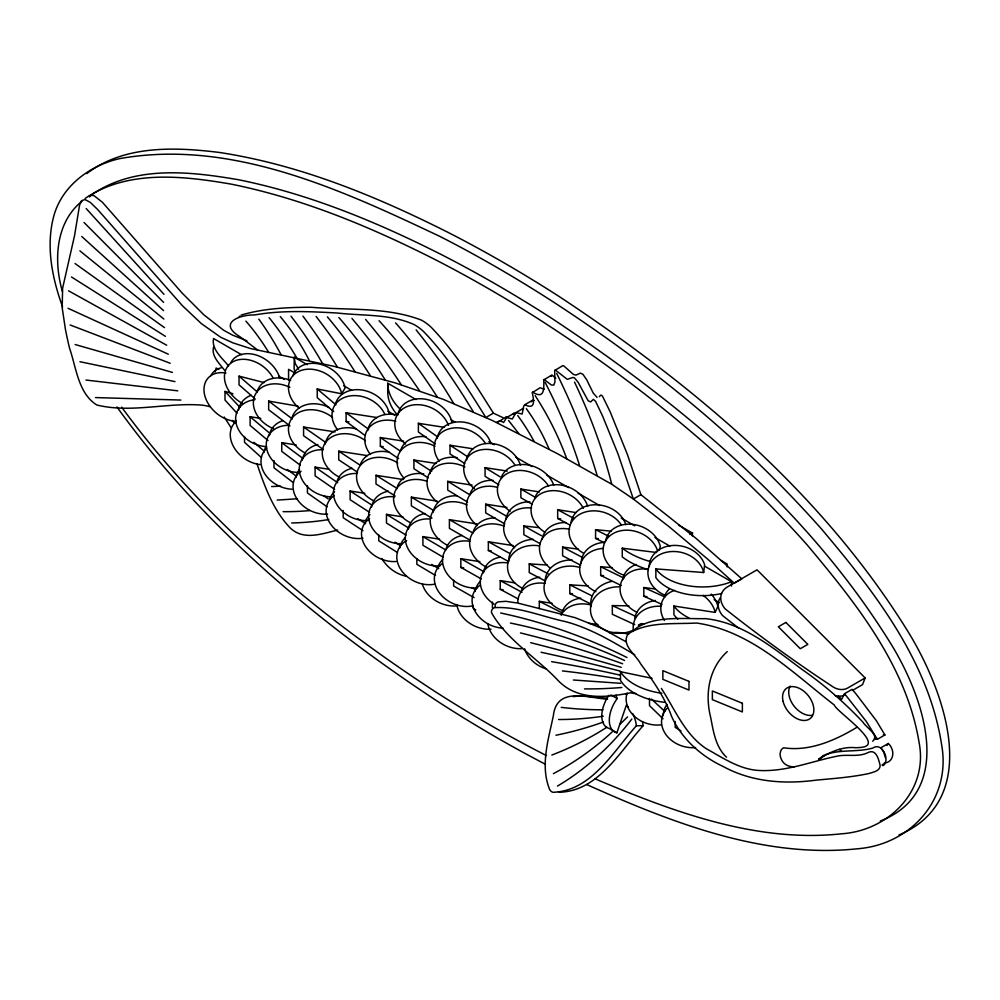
<?xml version="1.0" encoding="UTF-8"?>
<svg xmlns="http://www.w3.org/2000/svg" width="1000" height="1000" viewBox="0 0 1000 1000"><rect width="100%" height="100%" fill="white"/><g stroke="black" fill="none" stroke-linecap="round" stroke-linejoin="round"><path stroke-width="1.5" d="M215.125 372.013L216.15 367.975L218.837 369.525M721.612 593.5A50.587 29.213 0 0 1 655.863 577.6L655.863 568.9L703.65 572.513L704.638 564.738A28.4 22.988 12.8 0 0 673.763 545.425A28.4 22.988 12.8 0 0 649.287 566.562M627.087 693.162L626.375 696.062A28.4 22.875 16 0 0 661.4 724.825M551.112 376.312L552.238 375.25L555.812 378.312M608.888 695.312A25.375 14.65 -60 0 0 609.35 728.462L616.888 732.812L626.388 705.037L628.425 707.163M658.962 550.3L660.325 546.688L659.938 544.987A28.4 22.65 20.7 0 0 631.325 524.25A28.4 22.65 20.7 0 0 605.625 541.125M865.15 677.938L847.463 688.138A12.212 9.05 21.2 0 1 832.962 686.85L816.85 676.125A1246.038 922.738 21.2 0 1 725.062 608.812A21.888 16.213 21.2 0 1 727.45 586.912L757.025 569.837L865.15 677.938L862.562 684.6L852.463 690.438M307.2 364.663L294.262 357.2L295.2 363.55L298.65 369.225M213.538 347.225C211.125 356.087 219.65 363.65 224.425 370.15M531.25 401.825L532.312 400.375L534.05 400.487M472.938 532.987L449.412 519.663L449.412 528.362L469.588 539.925M677.875 619.138A55.912 32.275 0 0 1 673.913 614.725L673.913 606.025L715.1 612.4L717.85 606.462L717.463 604.75A28.4 22.4 24.9 0 0 711.188 594.113M874.237 738.988L877.387 739.312L884.925 734.963L876.388 720.738L855.825 693.675L852.087 689.35L844.562 693.688L841.625 699.287L838.325 696M544.237 389.162L540.075 387.75L532.212 392.675C533.925 400.163 535.788 410.213 524.788 404.725L523.725 406.175L522.163 414.062L515.988 412.587L512.312 418.975L506.613 417.55L503.6 422.525C498.65 418.387 491.575 426.337 503 418.988M333.7 411.688L317.225 397.65L317.225 388.963L341.65 393.787L345.1 387.975L344.725 386.25A28.4 21.938 30.7 0 0 318.775 363.925A28.4 21.938 30.7 0 0 292.825 375.988M522.3 409.625L523.513 408.237L515.988 412.587M513.225 414.15L514.15 413.2L515.612 413.488M886.9 745.55L888.312 743.475C894.9 749.4 894.825 762.038 884.137 763.175M599.312 396.675L600.913 395.012L602.438 396.062L610.138 411.75L627.513 454.775L640.888 494.675L696.275 538.562L741.838 578.875L734.3 583.225L707.2 558.713L669.425 526.975L633.362 499.025L611.737 484.237L557.45 453.688L492.225 420.438L443.263 399.338L395.213 382.9L334 366.325L250.463 348.525L232.8 342.825L220.613 337.212L201.4 323.638L182.4 305.688L97.65 209.513L90.2 202.3L84.975 199.562L81.525 200.7L79.562 205.188L74.562 235.588L62.625 288.163L62.188 307.8L65.45 329.475A329.963 190.5 60 0 0 69.5 348.075C76.225 367.25 78.15 393.45 96.85 405.012C131.438 413.45 167.2 402.25 202.237 405.15A89.3 51.55 60 0 1 209.688 406.662M632.95 630.837C651.112 614.975 682.987 619.087 705.713 618.65C743.55 622.837 773.35 648.263 802.812 670C824.7 685.225 844.8 702.85 863.062 722.288C865.775 727.225 880.188 735.7 872.625 741.237M642.463 721.725A31.625 24.438 89.5 0 1 643.162 725.688L636.413 725.75C613.312 751.388 591.5 791 553.025 792.3A6.763 5.225 89.5 0 1 549.712 789.638C539.938 765.962 548.387 739.613 553.35 715.763C556.625 686.012 588.3 698.1 607.562 699.2M643.162 725.688C620.075 751.325 598.25 790.938 559.775 792.237A6.763 5.225 89.5 0 1 558.462 791.7M727.225 651.625C709.05 668.162 704.8 693.438 710.512 716.663C713.363 730.812 715.325 746.862 726.525 757.2M238.975 317.162L239.913 316.038M882.987 765.7C890.662 760.925 882.35 741.5 872.95 748C857.562 752.513 840.775 749.087 825.325 754.7L818.6 759.475C829.2 752.3 842.038 746.388 855.2 747.688A77.613 51.675 50.9 0 0 861.325 747.362C886.562 744.825 835.575 711.012 834.35 705.062C792.312 672.537 751.35 630.825 696.513 623.025C673.95 624.35 647.887 621.225 628.15 633.913C620.662 644.987 636.138 654.9 640.662 663.863C652.675 680.238 664.562 697.025 671.55 716.263C681.7 738.962 701.237 756.3 723.55 766.688C751.912 782.125 784.788 784.375 816.25 780.125C833.763 778.525 851.388 777.225 868.625 773.587C872.8 772.225 879.75 771.3 880.188 765.8C878.888 760.3 876.513 748.863 868.562 752.312C859.35 757.262 848.763 754.35 838.888 755.812C812.325 760.938 786.95 771.875 759.175 770.487C739.525 769.5 722.812 757.825 706.125 748.6C684.725 734.35 674.875 709.262 661.375 688.413M551.688 375.163L543.787 379.888C543.913 389.075 544.6 399.688 532.537 392.1M613.425 730.65L610.275 733.713A381.138 294.6 89.5 0 1 553.362 773.662M619.725 724.5L627.562 716.912M597.05 397.413L593.25 393.088L586.65 379.688L582.913 374.288L580.363 373.113L576.025 375.1L573.462 374.438L563.775 365.913L562.788 365.625L554.663 370.513L554.938 381.912L553.812 385.087L551.362 385.012L544.15 379.513M86.75 173.6C124.113 144.938 174.963 146.975 219.325 152.45C299.637 164.688 375.65 195.975 447.837 232.275A1377.637 795.387 60 0 1 559.688 296.85C694.1 385.688 821.812 492.638 907.525 630.825C943.462 688.662 984.7 798.625 899.05 834.925M81.975 201.262C55.388 222.575 53.537 261.025 62.413 291.5M89.513 196.912L91.662 195M818.6 759.475L823.737 755.3M89.062 196.35L91.175 195.188L94.038 195.675L102.375 202.225L182.237 293.175L203.938 314.913L223.588 330.2L232.463 335.087L246.938 340.838M882.062 765.013L883.25 764.137M85.2 198.4C127.8 169.45 183.15 175.863 231.163 184.125C302.013 198.438 369.338 226.363 433.65 258.825A1356.3 783.062 60 0 1 543.763 322.413C640.487 385.2 730.763 458.825 807.412 545.212C855.8 602.962 906.637 666.125 919.112 742.625C928.538 791.125 888.312 830.662 841.7 833.787C757.2 842.962 674.525 812.237 597.925 780.037L595.087 778.737M92.737 194.05C135.338 165.1 190.688 171.513 238.688 179.775C309.538 194.1 376.875 222.013 441.175 254.488A1356.3 783.062 60 0 1 551.3 318.062C681.663 404.325 806.038 507.638 889.5 641.587C921.888 692.812 958.35 790.588 880.275 821.062M508.425 417.25L506.112 416.763L504.263 418.263L493.4 413.15L485.875 417.5C467.062 387.5 448.188 356.987 423.475 331.438A42.512 24.55 60 0 0 413.775 324.425C389.963 313.8 362.825 315.95 337.438 313.025C309.875 311.5 281.975 310.075 254.65 314.95C239.587 314.613 217.587 323 239.625 336.525A370.375 213.837 60 0 1 246.1 341.287L257.887 350.225M524.788 404.725L532.312 400.375M506.613 417.55L514.15 413.2M640.888 494.675L633.362 499.025L617.987 453.862L602.612 416.1L595.6 401.375L593.387 399.363L590.625 401.938L588.15 400.75L578.162 382.337L574.513 377.925L572.837 377.463L567.312 379.363L555.25 369.963M689.987 534.438L692.675 532.888M888.312 743.475L880.788 747.825L883.675 752.025L885.362 757.525M856.9 727.3C835.113 740.525 809.262 751.737 783.688 747.775A13.625 9.075 50.9 0 0 780.938 750.413L780.113 753.375A12.2 8.125 50.9 0 0 781.263 759.125C783.325 764.388 789.013 767.275 794.513 766.737M241.125 315.062C263.637 308.412 287.875 307.225 311.312 307.288C347.825 310.312 386.587 306.775 421.312 320.075A42.512 24.55 60 0 1 431 327.088C455.725 352.65 474.588 383.15 493.4 413.15M337.675 530.112C322.3 533.6 304.175 540.8 290.625 528.35C273.463 510.887 264.575 486.4 256.925 463.537M573.237 696.612L582.3 695.812L606.862 698.238M634.763 624.637L612.337 614.275L612.337 605.588L628.9 605.825M95.45 397.575L180.9 400.062M591.525 604.325L569.8 593.538L569.8 584.837L588.188 585.925M569.8 593.538L572.525 593.7M545.475 581.1L529.237 572.587L529.237 563.888L547.225 565.025M573.375 680L620.688 683.312M644 623.85L641.05 623.638L638.387 625.163L639.087 625.45M621.287 585.538L600.688 575.413L600.688 566.725L612.038 567.625M600.688 575.413L603.525 575.638M604.55 542.9L595.575 538.375L595.575 529.675L611.362 531.188M595.575 538.375L598.4 538.65M883.325 734.8L884.925 734.963M540.175 543.7L523.85 534.688L523.85 525.988L538.538 527.587M85.962 380.037L177.775 390.825M648.213 569.625A76.25 44.025 0 0 1 622.263 556.888L622.263 548.188L656.612 552.513M662.025 604.412L643.825 596.2L643.825 587.513L654.65 588.925M643.825 596.2L646.912 596.613M580.625 565.188L562.612 555.763L562.612 547.062L578.375 549.163M588.938 623.3L597.913 624.5M435.213 443.913L418.387 432L418.387 423.312L444.487 427.35M365.062 435.487L346.112 421.45L346.112 412.762L377.062 417.55M346.112 421.45L349 421.9M464.7 463.525L450.012 453.925L450.012 445.238L473.137 448.812M268.012 440.538L250.113 425.425L250.113 416.737L260.775 418.387M398.625 458.65L380.325 446.213L380.325 437.525L403.663 441.138M323.062 449.325L303.575 435.725L303.575 427.025L335.05 431.9M380.325 446.213L383.212 446.662M498.837 484.738L485.075 476.337L485.075 467.65L507.25 471.075M428.1 477.812L413.913 468.713L413.913 460.012L435.975 463.425M357.612 472.262L338.725 459.875L338.725 451.188L367.312 455.613M300.15 465.112L281.75 451.375L281.75 442.675L296.2 444.913M532.112 504.2L520.862 497.738L520.862 489.05L539.388 491.912M467.525 502.113L447.7 490.05L447.7 481.35L472.062 485.125M394.938 495.812L375.988 484L375.988 475.3L403.162 479.513M334.637 489.35L315.1 475.825L315.1 467.137L328.938 469.275M569.95 525.05L557.675 518.438L557.675 509.738L576.1 512.587M504.738 523.888L485.688 512.875L485.688 504.175L506.925 507.463M557.675 518.438L560.725 518.9M431.95 518.15L411.362 505.838L411.362 497.15L437.1 501.125M369.575 512.35L350.1 499.7L350.1 491L364.787 493.275M449.412 519.663L476.838 523.913M406.075 535.138L386.475 523.038L386.475 514.35L402.9 516.888M508.688 561.575L488.35 550.438L488.35 541.737L513.162 545.575M443.312 557.263L422.912 545.288L422.912 536.6L439.588 539.175M488.35 550.438L491.175 550.875M481.388 578.962L460.838 567.388L460.838 558.7L479.875 561.65M460.838 567.388L463.738 567.837M518.4 599.062L500.225 589.312L500.225 580.612L514.562 582.837M500.225 589.312L503.1 589.75M539.312 608.55L539.312 601.312L552.075 603.288M289.988 425.913L268.663 409.775L268.663 401.087L298.025 406.175M79.938 361.712L174.95 381.6M664.6 702.312A58.35 33.675 0.1 0 1 620.5 680.4L620.5 671.7L652.05 678.325M255.05 398.825L239.037 384.85L239.037 376.15L264.163 382.587M75.15 344.525L172.413 372.413M237.037 413.25L225.012 400.087L225.012 391.4L232.938 393.738M70.138 324.975L170.2 363.275M664.812 596.95L643.825 587.513M636.112 616.55L612.337 605.588M68.05 308.3L168.3 354.2M586.688 784.55C671.162 822.337 762.95 858.65 857.25 848.8C911.05 844.675 951.612 799.112 941.587 744.538C928.625 661.2 874.438 591.75 821.525 529.025C743.213 440.725 651.025 365.363 552.163 301.2A1377.637 795.387 60 0 0 440.312 236.625C341.763 189.95 231.2 138.55 119.462 158.663C89.55 165.487 61.4 186.35 53.513 217.1C45.812 247.037 52.287 278.488 62.613 306.962M623.95 578.125L600.688 566.725M608.75 536.275L595.575 529.675M591.525 595.625L569.8 584.837M546.487 755.562L543.763 754.212A1356.3 783.062 60 0 1 433.65 690.638C315.788 613.438 205.287 521.337 121.625 407.137M625.575 693.85L626.55 694.338M562.325 612.975L539.312 601.312M548.112 573.763L529.237 563.888M581.962 557.188L562.612 547.062M521.987 592.263L500.225 580.612M573.987 518.488L557.675 509.738M509.925 553.55L488.35 541.737M541.525 535.75L523.85 525.988M68.562 290.825L166.7 345.238M484.038 571.75L460.838 558.7M471.625 587.575L475.337 589.65M474.1 597.65L453.638 586.013L453.638 580.212M534.712 496.987L520.862 489.05M507.4 516.712L485.688 504.175M678.988 525.3L692.4 533.038L692.4 535.938M720.888 560.388L727.163 564.012L727.163 566.912M397.163 414.663A87.963 50.788 0 0 1 387.725 391.912L387.725 383.225L416.037 399.562M451.087 419.8L455.138 422.137M488.888 441.625L494.288 444.75M515.887 457.212L532.1 466.575M546.95 475.15L568.55 487.612M578 493.075L599.6 505.55M621.213 518.025L634.712 525.812M654.963 537.513L669.812 546.087M704.688 566.225L731.525 581.712L731.525 586.05M343.525 385.637L351.6 390.3M387.912 411.262L394.663 415.163M714.112 599.587L719.475 602.688M294.837 372.938L288.562 369.312L288.562 380.112M241.612 354.738L213.538 338.525C211.3 349.5 222.338 358.162 228.55 365.9M279.05 376.35L284.4 379.438M610.925 694.938L617.188 698.562A25.375 14.65 -60 0 0 616.888 732.812M445.812 550.013L422.912 536.6M625.962 641.712L601.213 628.088L575.15 617.688L517.938 603.112L505.875 601.312L498.2 601.888A6.85 5.263 32.2 0 0 495.175 606.938M634.812 654.788C612.575 641.675 590.175 628.013 564.938 621.487C541.7 616.55 518.538 606.25 494.55 607.663A6.85 5.263 32.2 0 0 491.538 612.712C506.388 639.35 535.812 657.25 556.8 679.125C575.913 700.537 605.275 697.938 630.575 692.788A23.613 18.113 32.2 0 0 635.862 693.538M438.75 568.65L431.662 564.475M469.913 494.85L447.7 481.35M433.275 510.238L411.362 497.15M435.475 575.438L416.85 564.338L416.85 558.538M500.075 476.8L485.075 467.65M408.675 528.025L386.475 514.35M397.35 488.612L375.988 475.3M394.812 542.175L400.1 545.45M397.463 552.5L378.75 540.812L378.75 535.013M681 730.975L675.175 727.35L675.175 721.55M431.688 471.375L413.913 460.012M475.775 609.963L473.225 608.362L473.225 605.462M71.5 277L165.438 336.362M371.95 505.163L350.1 491M467.287 456.5L450.012 445.238M360.2 465.225L338.725 451.188M357.812 518.675L365.6 523.713M363 530.725L343.212 517.737L343.212 510.487M337.7 482.725L315.1 467.137M399.837 450.775L380.325 437.525M325.325 442.163L303.575 427.025M839.2 749.438L841.538 751.025M437.488 436.8L418.387 423.312M323.512 495.625L328.3 498.95M327.1 506.812L307.413 492.962L307.413 485.712M368.7 429.363L346.112 412.762M75.037 263.525L164.488 327.638M302.525 458.15L281.75 442.675M292.3 418.913L268.663 401.087M296.337 476.188L287.4 469.513M293.15 482.537L273.988 467.788L273.988 460.55M664.85 711.438L651.475 699.087M79.9 250.85L163.875 319.037M270.4 433.775L250.113 416.737M335.938 404.812L317.225 388.963M257.288 391.975L239.037 376.15M264.337 451.238L253.9 442.3M260.963 457.137L244.525 442.325L244.525 436.525M663.025 718.775L649.5 705.65L649.5 698.4M81.762 236.5L163.575 310.613M239.875 407.262L225.012 391.4M84.05 222.5L163.612 302.375M86.2 208.562L163.975 294.325M844.562 693.688L866.1 721.2L877.387 739.312M232.162 420.4L233.875 422.512M231.312 428.05L224.237 417.025M416.15 329.888L425.538 341.8A445.288 257.087 60 0 1 464.375 397.325L473.363 411.825M508.537 420.475L518.688 433.438M116.95 406.938C202.85 526.613 317.738 622.812 440.312 703.15A1377.637 795.387 60 0 0 545.525 764.3M632.675 713.5L633.15 714.375A31.625 24.438 89.5 0 1 636.413 725.75M295.2 372.25L294.137 369.125L294.262 357.2M703.65 572.513L703.263 570.825A28.4 22.988 12.8 0 0 676.062 551.587A28.4 22.988 12.8 0 0 648.863 566.725L648.15 569.65A28.4 22.988 12.8 0 0 665.288 595.388M715.1 612.4L714.712 610.688A28.4 22.4 24.9 0 0 702.95 595.312M451.875 422.125L451.475 420.412A28.4 22.4 24.9 0 0 423.2 398.9A28.4 22.4 24.9 0 0 397.8 415.075M389.062 413.038L388.675 411.325A28.4 22.4 24.9 0 0 362.188 390.037A28.4 22.4 24.9 0 0 335.688 403.125M341.65 393.787L341.275 392.062A28.4 21.938 30.7 0 0 315.325 369.75A28.4 21.938 30.7 0 0 289.375 381.8L288.688 384.637A28.4 21.938 30.7 0 0 298.975 408.088M492.438 602.062L492.438 607.863M235.138 423.162A28.4 21.5 35 0 1 236.25 420.538M260.012 464.575A28.4 21.5 35 0 1 230.475 431.675L231.15 428.85A28.4 21.5 35 0 1 235.7 421.8M329.825 498.95A28.4 22.4 24.9 0 1 334.562 491.562M362.95 538.225A28.4 22.4 24.9 0 1 326.375 507.75L327.075 504.888A28.4 22.4 24.9 0 1 334.175 495.588M399.787 547.962A28.4 22.4 24.9 0 1 405.225 537.712M434.725 584.175A28.4 22.4 24.9 0 1 397.038 553.9L397.738 551.025A28.4 22.4 24.9 0 1 406.6 540.638M505.875 519.1A28.4 22.775 18.1 0 1 529.9 501.75M514.575 547.725A28.4 22.775 18.1 0 1 503.9 525.138L504.613 522.238A28.4 22.775 18.1 0 1 531.562 508M470.175 493.762A28.4 22.4 24.9 0 1 493.088 480.312M477.212 525.6A28.4 22.4 24.9 0 1 466.712 502.562L467.413 499.7A28.4 22.4 24.9 0 1 497.488 487.362M429.988 473.575A28.4 22.4 24.9 0 1 457.175 457.625M437.725 502.55A28.4 22.4 24.9 0 1 427.238 479.513L427.938 476.65A28.4 22.4 24.9 0 1 464.925 466.95M581.175 563.3A28.4 22.963 13.5 0 1 604.425 542.325M595.95 591.7A28.4 22.963 13.5 0 1 579.95 566.375L580.675 563.462A28.4 22.963 13.5 0 1 602.962 548.413M400.763 449.963A28.4 22.4 24.9 0 1 426.062 436.712M404.288 478.537A28.4 22.4 24.9 0 1 397.312 458.762L398.013 455.9A28.4 22.4 24.9 0 1 435 446.2M367.75 430.538A28.4 22.4 24.9 0 1 397.337 415.037M370.425 454.45A28.4 22.4 24.9 0 1 365 436.475L365.7 433.612A28.4 22.4 24.9 0 1 395.775 421.275M337.675 429.913A28.4 22.4 24.9 0 1 332.238 411.925L332.938 409.062A28.4 22.4 24.9 0 1 357.638 395.75A28.4 22.4 24.9 0 1 384.762 414.212M622.638 579.738A28.4 22.613 21.5 0 1 636.237 564.475M637.125 612.4A28.4 22.613 21.5 0 1 620.275 585.737L620.975 582.863A28.4 22.613 21.5 0 1 647.725 569.188M483.263 572.95A28.4 22.4 24.9 0 1 499.963 557.137M493.988 604.075A28.4 22.4 24.9 0 1 480.513 578.888L481.213 576.025A28.4 22.4 24.9 0 1 507.7 562.938M446.2 548.413A28.4 22.4 24.9 0 1 462.188 535.475M477.038 587.95A28.4 22.4 24.9 0 1 442.738 557.225L443.438 554.35A28.4 22.4 24.9 0 1 469.938 541.275M408.3 529.288A28.4 22.4 24.9 0 1 424.988 513.488M439.825 565.95A28.4 22.4 24.9 0 1 405.538 535.225L406.238 532.362A28.4 22.4 24.9 0 1 429.15 518.925M561.625 614.675A28.4 22.587 21.8 0 1 580.737 598.138M561.1 615.062A28.4 22.587 21.8 0 1 590.275 604.837M371.6 507A28.4 22.4 24.9 0 1 388.3 491.2M401.975 543.725A28.4 22.4 24.9 0 1 368.85 512.938L369.55 510.075A28.4 22.4 24.9 0 1 394.85 496.825M438.038 566.888A28.4 22.4 24.9 0 1 442.762 559.513M472.262 605.962A28.4 22.4 24.9 0 1 434.575 575.688L435.275 572.825A28.4 22.4 24.9 0 1 442.375 563.525M664.475 596.55A28.4 22.4 24.9 0 1 669.212 589.163M664.463 620.5A28.4 22.4 24.9 0 1 661.025 605.35L661.725 602.487A28.4 22.4 24.9 0 1 674.5 590.388M542.087 539.35A28.4 22.587 21.8 0 1 565.913 522.562M550.288 568.162A28.4 22.587 21.8 0 1 539.7 545.337L540.4 542.45A28.4 22.587 21.8 0 1 569.538 529.237M257.325 391.05A28.4 22.212 27.5 0 1 290.637 380.425M273.5 428.663A28.4 22.212 27.5 0 1 253.575 399.787L254.262 396.938A28.4 22.212 27.5 0 1 289.837 387.312M621.875 687.487A430.625 330.4 32.2 0 1 584.5 688.9M500.65 613A426.9 327.537 32.2 0 1 626.95 657.513M510.462 623.05A435.588 334.212 32.2 0 1 624.562 660.487M520.475 632.938A826.213 633.925 32.2 0 1 622.638 663.775M530.675 642.688A2190.4 1680.6 32.2 0 1 621.2 667.337M541.075 652.262A1670.2 1281.488 32.2 0 1 620.288 671.125M551.663 661.675A1032.05 791.85 32.2 0 1 619.888 675.088M562.425 670.925A887.562 680.987 32.2 0 1 620.025 679.163M602.975 709.788A588.075 454.538 89.5 0 1 561.213 707.362M603.263 716.213A499.038 385.725 89.5 0 1 558.612 719.525M603.425 721.988A534.637 413.25 89.5 0 1 555.938 735.238M606.875 727.237A442.775 342.238 89.5 0 1 551.838 755.037M631.862 719.013A329.363 254.575 89.5 0 1 557.463 786.062M292.125 417.238A28.4 22.4 24.9 0 1 329.125 407.537M305.375 453.075A28.4 22.4 24.9 0 1 288.675 426.037L289.375 423.175A28.4 22.4 24.9 0 1 332.562 417.463M812.2 715.312A19.2 12.788 50.9 0 1 793.787 705.75A19.2 12.788 50.9 0 1 790.175 686.087M365.2 522A28.4 22.4 24.9 0 1 369.925 514.612M396.037 561.525A28.4 22.4 24.9 0 1 361.737 530.8L362.438 527.938A28.4 22.4 24.9 0 1 369.538 518.638M663.263 715.638A28.4 22.875 16 0 1 667.013 704.4M695.6 747.588A28.4 22.875 16 0 1 661.762 718.7L662.475 715.788A28.4 22.875 16 0 1 667.312 708.138M546.4 668.975A28.4 22.4 24.9 0 1 524.663 648.787M522.188 648.612A28.4 22.4 24.9 0 1 487.9 623.938M491.075 629.163A28.4 22.4 24.9 0 1 456.775 604.487M689.038 617.987A55.912 32.275 0 0 1 673.913 606.025M650.675 561.638A76.25 44.025 0 0 1 622.263 548.188M731.525 581.712A50.587 29.213 0 0 1 655.863 568.9M400.863 409.775A87.963 50.788 0 0 1 387.725 383.225M245.875 321.125A132.575 76.537 60 0 1 268.712 352.413M258.788 319.088A175.162 101.137 60 0 1 281.15 354.862M269.125 317.663A195.425 112.825 60 0 1 296.887 358.05M280.262 316.65A133.212 76.912 60 0 1 309.387 360.7M290.963 316.2A231.988 133.938 60 0 1 322.625 363.65M302.95 316.137A409.6 236.488 60 0 1 337.45 367.175M316.112 316.438A465.55 268.788 60 0 1 354.938 371.575M327.425 316.913A327.7 189.2 60 0 1 370.337 375.688M338.862 317.538A292.913 169.112 60 0 1 385.275 379.95M351.912 318.4A407.425 235.225 60 0 1 401.35 384.812M365.65 319.475A537.375 310.25 60 0 1 419.538 390.737M379.062 320.7A341.05 196.912 60 0 1 437.337 397.125M395.562 322.875A316.95 182.987 60 0 1 453.688 403.475M517.737 415.562A132.225 76.338 60 0 1 534.087 441.35M526.35 408.663A118.688 68.525 60 0 1 549.15 449.275M535.125 395.562A183.95 106.2 60 0 1 566.725 458.7M545.15 382.425A323.363 186.7 60 0 1 579.612 465.712M556.675 373.438A397.188 229.325 60 0 1 597.15 475.513M574.513 382.062A355.45 205.225 60 0 1 611.737 484.237M309.95 510.562A622.35 359.312 60 0 1 283.113 511.65M297.45 498.713A2432.7 1404.525 60 0 1 277.15 500.05M280.538 486.138A1208.925 697.975 60 0 1 271.625 486.562M328.837 519.513A639.163 369.025 60 0 1 291.675 522.95M844.875 694.812A12.212 9.05 21.2 0 1 835.25 695.713M738.913 628.312A1246.038 922.738 21.2 0 1 722.475 615.475A21.888 16.213 21.2 0 1 720.275 597.75M545.112 581.562A28.4 23.062 10 0 1 572.137 559.987M563.787 610.95A28.4 23.062 10 0 1 544.275 584.663L545 581.737A28.4 23.062 10 0 1 579.6 567.375M508.675 560.763A28.4 23.05 10.7 0 1 533.225 539.325M521.638 587.837A28.4 23.05 10.7 0 1 507.762 563.862L508.488 560.938A28.4 23.05 10.7 0 1 539.438 545.887M473.325 531.4A28.4 22.4 24.9 0 1 495.05 517.925M486.562 567.225A28.4 22.4 24.9 0 1 469.862 540.2L470.562 537.337A28.4 22.4 24.9 0 1 504.162 526.138M433.225 512.112A28.4 22.4 24.9 0 1 456.838 495.812M447.163 545.087A28.4 22.4 24.9 0 1 430.475 518.062L431.175 515.188A28.4 22.4 24.9 0 1 467.05 504.95M590.95 606.512A28.4 23.175 2.4 0 1 611.75 581.375M633.038 630.3A28.4 23.175 2.4 0 1 603.062 629.075A28.4 23.175 2.4 0 1 590.7 606.6L591.425 603.638A28.4 23.175 2.4 0 1 618.837 586.838M397.262 486.95A28.4 22.4 24.9 0 1 423.762 473.862M410.5 522.788A28.4 22.4 24.9 0 1 393.812 495.75L394.513 492.887A28.4 22.4 24.9 0 1 426.938 481.275M360.25 464.85A28.4 22.4 24.9 0 1 389.125 452.225M373.488 500.688A28.4 22.4 24.9 0 1 356.788 473.65L357.488 470.788A28.4 22.4 24.9 0 1 397.7 462.938M325.238 444.05A28.4 22.4 24.9 0 1 356.012 428.862M339.175 477.025A28.4 22.4 24.9 0 1 322.488 450L323.188 447.125A28.4 22.4 24.9 0 1 365.4 440.675M405.538 444.062A28.4 22.4 24.9 0 1 395.037 421.012L395.737 418.15A28.4 22.4 24.9 0 1 421.637 404.975A28.4 22.4 24.9 0 1 448.387 425.325M437.225 438.212A28.4 22.4 24.9 0 1 462.625 422.038A28.4 22.4 24.9 0 1 490.913 443.537M439.2 461.2A28.4 22.4 24.9 0 1 434.475 444.15L435.175 441.287A28.4 22.4 24.9 0 1 458.088 427.837A28.4 22.4 24.9 0 1 485.412 443.462M623.688 575.112A28.4 22.65 20.7 0 1 603.362 547.137L604.062 544.25A28.4 22.65 20.7 0 1 630.862 530.438A28.4 22.65 20.7 0 1 657.663 551M466.712 459.762A28.4 22.4 24.9 0 1 492.113 443.587A28.4 22.4 24.9 0 1 520.4 465.1M474.45 488.75A28.4 22.4 24.9 0 1 463.963 465.7L464.663 462.837A28.4 22.4 24.9 0 1 487.575 449.4A28.4 22.4 24.9 0 1 514.9 465.025M501.087 477.975A28.4 22.4 24.9 0 1 526.987 464.8A28.4 22.4 24.9 0 1 553.737 485.15M510.087 511.287A28.4 22.4 24.9 0 1 497.638 486.775L498.338 483.913A28.4 22.4 24.9 0 1 521.25 470.475A28.4 22.4 24.9 0 1 548.575 486.087M534.725 498.175A28.4 22.4 24.9 0 1 561.213 485.087A28.4 22.4 24.9 0 1 587.7 506.362M544.738 532.163A28.4 22.4 24.9 0 1 531.263 506.975L531.962 504.113A28.4 22.4 24.9 0 1 556.062 490.737A28.4 22.4 24.9 0 1 583.312 508.25M571.025 522.425A28.4 22.875 16 0 1 596.962 504.787A28.4 22.875 16 0 1 625.85 524.688M583.05 552.913A28.4 22.875 16 0 1 569.275 528.488L570 525.588A28.4 22.875 16 0 1 593.4 510.838A28.4 22.875 16 0 1 621.312 524.9M609.763 632.85A27.837 16.075 0 0 1 628.675 634.325M634.775 618.288A28.4 23 12.5 0 1 655.4 600.45M633.413 630.438A28.4 23 12.5 0 1 633.413 624.388L634.138 621.475A28.4 23 12.5 0 1 661.338 606.3M230.712 362.775A28.4 21.2 37.5 0 1 256.4 355.087A28.4 21.2 37.5 0 1 279.775 378.2M242.575 403.512A28.4 21.2 37.5 0 1 224.65 373.787L225.312 370.988A28.4 21.2 37.5 0 1 247 359.55A28.4 21.2 37.5 0 1 272.863 377.562M661.9 693.275A58.35 33.675 0.1 0 1 620.5 671.7M210.75 375.75A28.4 20.638 41.6 0 1 221.462 367.713M235.8 421.325A28.4 20.638 41.6 0 1 204.188 386.562L204.838 383.787A28.4 20.638 41.6 0 1 225.95 373.038M475.075 591.438A28.4 22.4 24.9 0 1 480.5 581.188M503.088 628.15A28.4 22.4 24.9 0 1 472.312 597.375L473.013 594.513A28.4 22.4 24.9 0 1 480.112 585.212M337.125 480.975A28.4 22.4 24.9 0 1 352.025 468.275M366.8 520.562A28.4 22.4 24.9 0 1 333.675 489.787L334.375 486.912A28.4 22.4 24.9 0 1 357.287 473.475M302.25 460.1A28.4 22.4 24.9 0 1 317.85 444.538M330.275 496.812A28.4 22.4 24.9 0 1 299.5 466.037L300.2 463.175A28.4 22.4 24.9 0 1 323.113 449.738M238.612 409.913A28.4 22.4 24.9 0 1 251.062 395.312M266.625 446.625A28.4 22.4 24.9 0 1 235.85 415.85L236.55 412.987A28.4 22.4 24.9 0 1 254.8 399.7M269.237 435.7A28.4 22.4 24.9 0 1 282.712 420.725M297.25 472.413A28.4 22.4 24.9 0 1 266.488 441.637L267.188 438.762A28.4 22.4 24.9 0 1 288.913 425.3M521.475 590.538A28.4 22.4 24.9 0 1 539.725 577.25M517.788 602.325A28.4 22.4 24.9 0 1 518.025 599.338L518.725 596.475A28.4 22.4 24.9 0 1 545.212 583.387M263.962 452.5A28.4 22.4 24.9 0 1 265.812 446.938M291.975 489.212A28.4 22.4 24.9 0 1 261.2 458.438L261.9 455.575A28.4 22.4 24.9 0 1 266.637 448.188M296.025 477.463A28.4 22.4 24.9 0 1 299.462 469.425M327.562 514.125A28.4 22.4 24.9 0 1 293.275 483.4L293.975 480.525A28.4 22.4 24.9 0 1 301.062 471.238M406.362 576.213A28.4 20.638 41.6 0 1 381.75 558.4M617.188 698.562A25.238 14.575 -60 0 1 616.062 695.163M456.012 605.938A28.4 22.4 24.9 0 1 422.425 584.35M785.875 622.425L778.35 626.775L800.3 648.725L807.825 644.375L785.875 622.425M688.975 681.375L662.862 670.675L662.862 679.362L688.975 690.062L688.975 681.375M742.375 703.263L712.362 690.962L712.362 699.65L742.375 711.95L742.375 703.263M783.088 701.4A19.2 12.788 50.9 0 0 809.275 719.163A19.2 12.788 50.9 0 0 802.262 690.05A19.2 12.788 50.9 0 0 783.088 701.4"/></g></svg>
